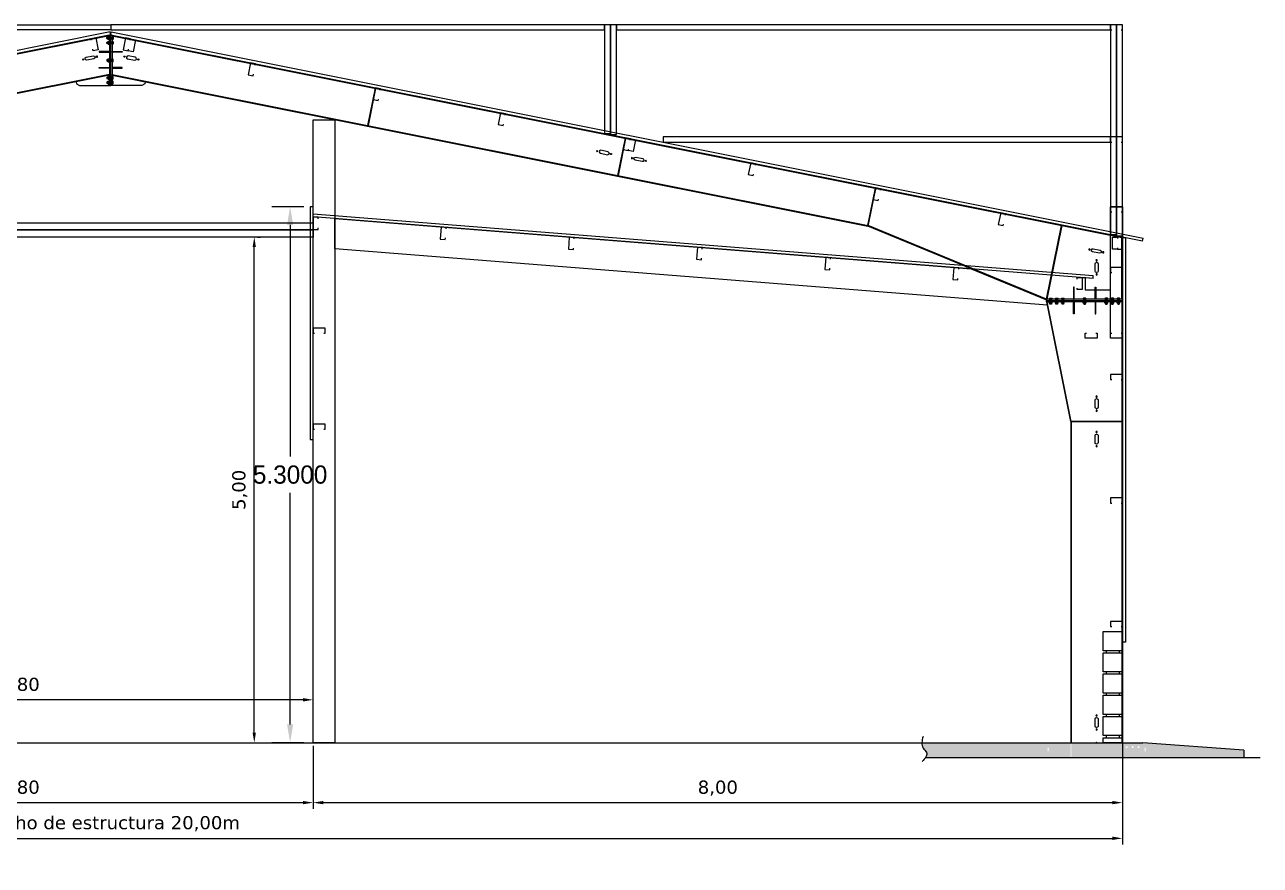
# Model space of a CAD drawing. Header units: millimetres. Extents: x 1972 to 5740, y 370 to 952.
# Drawn here: x 2858.01 to 2870.23, y 602.55 to 610.87 of the extents above; entities that cross this region are included whole.
import ezdxf

# ---------------------------------------------------------------- set-up
doc = ezdxf.new("R2010")
doc.units = ezdxf.units.MM
doc.header["$LTSCALE"] = 15
doc.layers.add('1', color=7, linetype='Continuous')
doc.layers.add('2', color=2, linetype='Continuous')
doc.layers.add('MUROS', color=1, linetype='Continuous', lineweight=30)
doc.styles.add('ARIAL', font='verdana.ttf')
doc.dimstyles.new('Cota 0.13', dxfattribs={"dimtxt": 0.13, "dimasz": 0.1, "dimexe": 0.06, "dimexo": 0.03, "dimgap": 0.06, "dimtad": 1, "dimzin": 1, "dimtxsty": 'ARIAL', "dimcen": 2.5, "dimadec": 0, "dimazin": 0, "dimtfac": 1, "dimtmove": 0, "dimatfit": 3, "dimfxl": 1, "dimarcsym": 0})
doc.dimstyles.get("Standard").update_dxf_attribs({"dimtxt": 0.18, "dimasz": 0.18, "dimexe": 0.18, "dimexo": 0.0625, "dimgap": 0.09, "dimtad": 0, "dimtih": 1, "dimtoh": 1, "dimdec": 4, "dimzin": 0, "dimdsep": 46, "dimtxsty": 'Standard', "dimcen": 0.09, "dimadec": 0, "dimazin": 0, "dimtfac": 1, "dimtdec": 4, "dimtofl": 0, "dimtmove": 0, "dimatfit": 3, "dimfxl": 1, "dimtolj": 1, "dimtzin": 0, "dimarcsym": 0})

# ---------------------------------------------------------------- blocks, each defined once
blk = doc.blocks.new('*D211')
at = {"color": 0, "linetype": 'Continuous', "lineweight": -2, "transparency": 16777216}
for p, q in [((2848.864, 603.767), (2848.864, 602.761)), ((2868.864, 603.767), (2868.864, 602.761)), ((2848.964, 602.821), (2868.764, 602.821))]:
    blk.add_line(p, q, dxfattribs=at)
at = {"color": 0, "linetype": 'Continuous', "transparency": 16777216}
for points in [[(2848.964, 602.838), (2848.964, 602.805), (2848.864, 602.821)], [(2868.764, 602.838), (2868.764, 602.805), (2868.864, 602.821)]]:
    blk.add_solid(points, dxfattribs=at)
at = {"layer": 'Defpoints', "color": 0, "linetype": 'Continuous', "transparency": 16777216}
for p in [(2848.864, 603.797), (2868.864, 603.797), (2868.864, 602.821)]:
    blk.add_point(p, dxfattribs=at)
at = {"color": 0, "linetype": 'Continuous', "transparency": 16777216, "insert": (2858.864, 602.966), "char_height": 0.13, "attachment_point": 5, "style": 'ARIAL'}
blk.add_mtext('Ancho de estructura 20,00m', dxfattribs=at)
blk = doc.blocks.new('To 5-8')
at = {"layer": '1'}
for p, q in [((-0.014, 0.009), (-0.014, 0)), ((-0.014, 0), (-0.009, 0)), ((0.01, 0.011), (-0.01, 0.011)), ((-0.008, 0), (-0.007, 0)), ((-0.007, 0.009), (-0.007, 0)), ((-0.007, 0), (0.007, 0)), ((0.007, 0.009), (0.007, 0)), ((0.007, 0), (0.008, 0)), ((0.009, 0), (0.014, 0)), ((0.014, 0), (0.014, 0.009)), ((-0.008, -0.001), (-0.008, -0.048)), ((-0.008, -0.048), (0.008, -0.048)), ((-0.008, -0.048), (-0.005, -0.05)), ((-0.005, -0.05), (0.005, -0.05)), ((0.005, -0.05), (0.008, -0.048)), ((0.008, -0.048), (0.008, -0.001))]:
    blk.add_line(p, q, dxfattribs=at)
for centre, radius, start, end in [((-0.01, 0.005), 0.00528, 48.7117, 131.2883), ((0, -0.009), 0.0192, 68.6636, 111.3364), ((0.01, 0.005), 0.00528, 48.7117, 131.2883), ((-0.009, -0.001), 0.00064, 0, 90), ((0.009, -0.001), 0.00064, 90, 180)]:
    blk.add_arc(centre, radius, start, end, dxfattribs=at)
at = {"layer": '2'}
for p, q in [((0.008, -0.003), (-0.008, -0.003)), ((-0.005, -0.003), (-0.005, -0.05)), ((0.005, -0.003), (0.005, -0.05))]:
    blk.add_line(p, q, dxfattribs=at)
blk = doc.blocks.new('Tu 5-8')
at = {"layer": '1'}
for p, q in [((0.01, 0), (-0.01, 0)), ((-0.014, -0.001), (-0.014, -0.008)), ((-0.014, -0.008), (-0.014, -0.014)), ((-0.01, -0.015), (0.01, -0.015)), ((-0.007, -0.001), (-0.007, -0.008)), ((-0.007, -0.008), (-0.007, -0.014)), ((0.007, -0.001), (0.007, -0.008)), ((0.007, -0.008), (0.007, -0.014)), ((0.014, -0.001), (0.014, -0.008)), ((0.014, -0.008), (0.014, -0.014))]:
    blk.add_line(p, q, dxfattribs=at)
for centre, radius, start, end in [((-0.01, -0.008), 0.00752, 62.3999, 117.6001), ((0, -0.029), 0.0288, 75.9969, 104.0031), ((-0.01, -0.008), 0.00752, 242.3999, 297.6001), ((0, 0.014), 0.0288, 255.9969, 284.0031), ((0.01, -0.008), 0.00752, 62.3999, 117.6001), ((0.01, -0.008), 0.00752, 242.3999, 297.6001)]:
    blk.add_arc(centre, radius, start, end, dxfattribs=at)
blk = doc.blocks.new('fsdasdfasdfasdf')
at = {"color": 5}
blk.add_lwpolyline([(0.1, 0.035), (0.031, 0.022, 1), (0.037, -0.008), (0.106, 0.006, 1)], format="xyb", close=True, dxfattribs=at)
for centre in [(0, 0), (0.137, 0.027)]:
    blk.add_circle(centre, 0.006, dxfattribs=at)
blk = doc.blocks.new('*D217')
at = {"color": 0, "lineweight": -2, "transparency": 16777216}
for p, q in [((2860.864, 603.737), (2860.864, 603.114)), ((2855.064, 603.395), (2855.064, 603.114)), ((2855.164, 603.174), (2860.764, 603.174))]:
    blk.add_line(p, q, dxfattribs=at)
at = {"color": 0, "transparency": 16777216}
for points in [[(2855.164, 603.191), (2855.164, 603.158), (2855.064, 603.174)], [(2860.764, 603.191), (2860.764, 603.158), (2860.864, 603.174)]]:
    blk.add_solid(points, dxfattribs=at)
at = {"layer": 'Defpoints', "color": 0, "transparency": 16777216}
for p in [(2860.864, 603.767), (2855.064, 603.425), (2860.864, 603.174)]:
    blk.add_point(p, dxfattribs=at)
at = {"color": 0, "transparency": 16777216, "insert": (2857.964, 603.317), "char_height": 0.13, "attachment_point": 5, "style": 'ARIAL'}
blk.add_mtext('5,80', dxfattribs=at)
blk = doc.blocks.new('*D218')
at = {"color": 0, "lineweight": -2, "transparency": 16777216}
for p, q in [((2860.864, 603.173), (2860.864, 603.114)), ((2860.964, 603.174), (2868.764, 603.174)), ((2868.864, 603.234), (2868.864, 603.114))]:
    blk.add_line(p, q, dxfattribs=at)
at = {"color": 0, "transparency": 16777216}
for points in [[(2860.964, 603.191), (2860.964, 603.158), (2860.864, 603.174)], [(2868.764, 603.191), (2868.764, 603.158), (2868.864, 603.174)]]:
    blk.add_solid(points, dxfattribs=at)
at = {"layer": 'Defpoints', "color": 0, "transparency": 16777216}
for p in [(2868.864, 603.264), (2860.864, 603.203), (2868.864, 603.174)]:
    blk.add_point(p, dxfattribs=at)
at = {"color": 0, "transparency": 16777216, "insert": (2864.864, 603.317), "char_height": 0.13, "attachment_point": 5, "style": 'ARIAL'}
blk.add_mtext('8,00', dxfattribs=at)
blk = doc.blocks.new('*D212')
at = {"color": 0, "lineweight": -2, "transparency": 16777216}
for p, q in [((2860.313, 608.767), (2860.343, 608.767)), ((2860.283, 603.867), (2860.283, 608.667)), ((2860.313, 603.767), (2860.343, 603.767))]:
    blk.add_line(p, q, dxfattribs=at)
at = {"color": 0, "transparency": 16777216}
for points in [[(2860.266, 608.667), (2860.299, 608.667), (2860.283, 608.767)], [(2860.266, 603.867), (2860.299, 603.867), (2860.283, 603.767)]]:
    blk.add_solid(points, dxfattribs=at)
at = {"layer": 'Defpoints', "color": 0, "transparency": 16777216}
for p in [(2860.283, 608.767), (2860.283, 608.767), (2860.283, 603.767)]:
    blk.add_point(p, dxfattribs=at)
at = {"color": 0, "transparency": 16777216, "insert": (2860.14, 606.267), "char_height": 0.13, "attachment_point": 5, "rotation": 90, "style": 'ARIAL'}
blk.add_mtext('5,00', dxfattribs=at)
blk = doc.blocks.new('*D213')
at = {"color": 0, "lineweight": -2, "transparency": 16777216}
for p, q in [((2855.064, 604.221), (2855.064, 604.251)), ((2860.864, 604.221), (2860.864, 604.251)), ((2860.764, 604.191), (2855.164, 604.191))]:
    blk.add_line(p, q, dxfattribs=at)
at = {"color": 0, "transparency": 16777216}
for points in [[(2855.164, 604.208), (2855.164, 604.174), (2855.064, 604.191)], [(2860.764, 604.208), (2860.764, 604.174), (2860.864, 604.191)]]:
    blk.add_solid(points, dxfattribs=at)
at = {"layer": 'Defpoints', "color": 0, "transparency": 16777216}
for p in [(2855.064, 604.191), (2855.064, 604.191), (2860.864, 604.191)]:
    blk.add_point(p, dxfattribs=at)
at = {"color": 0, "transparency": 16777216, "insert": (2857.964, 604.334), "char_height": 0.13, "attachment_point": 5, "style": 'ARIAL'}
blk.add_mtext('5,80', dxfattribs=at)
blk = doc.blocks.new('*D279')
at = {"layer": 'Defpoints', "color": 0, "linetype": 'Continuous', "ltscale": 0.001, "transparency": 16777216}
for p in [(2860.834, 609.067), (2860.637, 603.767), (2860.834, 603.767)]:
    blk.add_point(p, dxfattribs=at)
at = {"layer": 'MUROS', "color": 0, "linetype": 'Continuous', "lineweight": -2, "ltscale": 0.001, "transparency": 16777216}
for p, q in [((2860.771, 609.067), (2860.457, 609.067)), ((2860.637, 608.887), (2860.637, 606.597)), ((2860.637, 603.947), (2860.637, 606.237)), ((2860.771, 603.767), (2860.457, 603.767))]:
    blk.add_line(p, q, dxfattribs=at)
at = {"layer": 'MUROS', "color": 0, "linetype": 'Continuous', "ltscale": 0.001, "transparency": 16777216}
for points in [[(2860.607, 608.887), (2860.667, 608.887), (2860.637, 609.067)], [(2860.607, 603.947), (2860.667, 603.947), (2860.637, 603.767)]]:
    blk.add_solid(points, dxfattribs=at)
at = {"layer": 'MUROS', "color": 0, "linetype": 'Continuous', "ltscale": 0.001, "transparency": 16777216, "insert": (2860.637, 606.417), "char_height": 0.18, "attachment_point": 5}
blk.add_mtext('\\A1;5.3000', dxfattribs=at)

msp = doc.modelspace()

# ---------------------------------------------------------------- hatches: boundary and pattern name
h = msp.add_hatch()
h.set_pattern_fill('AR-CONC', color=256, scale=0.0006, style=0)
h.set_pattern_definition([(130, (3592.127075, 537.53393), (-0.109310801, -0.009563451), [0.01143, -0.12573]), (185, (3592.12707, 537.53393), (0.021145696, 0.114633986), [0.009144, -0.100584]), (79.549, (3592.11797, 537.53313), (-0.088165501, 0.105070013), [0.009714, -0.106854]), (133.8158, (3592.12707, 537.56441), (-0.162647425, -0.025225397), [0.017145, -0.188595]), (83.3644, (3592.11352, 537.5623), (-0.14244254, 0.148455334), [0.014571, -0.160281]), (188.816, (3592.12707, 537.5644), (-0.142442763, 0.14845507), [0.013716, -0.150876]), (159, (3592.111835, 537.55679), (-0.090968928, -0.061359311), [0.01143, -0.12573]), (214, (3592.11183, 537.55679), (-0.037081217, 0.11051278), [0.009144, -0.100584]), (108.5486, (3592.10425, 537.55167), (-0.128049894, 0.049153715), [0.009714, -0.106854]), (142.5, (3592.127075, 537.533928), (-0.001853162, 0.0507330233), [0, -0.0993648, 0, -0.102108, 0, -0.100965]), (172.5, (3592.127075, 537.53393), (-0.0400917975, 0.060108345), [0, -0.0582168, 0, -0.0970788, 0, -0.038481]), (212.5, (3592.16106, 537.533928), (-0.081354357, -0.0034372464), [0, -0.0381, 0, -0.118872, 0, -0.157734]), (222.5, (3592.1763, 537.53393), (-0.088877509, 0.0152558946), [0, -0.04953, 0, -0.0789432, 0, -0.112014])])
edge = h.paths.add_edge_path()
edge.add_spline(control_points=[(2866.91292, 603.61662), (2866.92589, 603.63585), (2866.93976, 603.67045), (2866.88488, 603.71178), (2866.87927, 603.74718), (2866.88037, 603.76662)], knot_values=[0.05872267, 0.05872267, 0.05872267, 0.05872267, 0.12037337, 0.17418287, 0.23139088, 0.23139088, 0.23139088, 0.23139088], degree=3, periodic=0)
edge.add_line((2866.88037, 603.76662), (2868.35133, 603.76662))
edge.add_line((2868.35133, 603.76662), (2868.35133, 603.61662))
edge.add_line((2868.35133, 603.61662), (2868.13263, 603.61662))
edge.add_line((2868.13263, 603.61662), (2868.13263, 603.71662))
edge.add_line((2868.13263, 603.71662), (2868.12263, 603.71662))
edge.add_line((2868.12263, 603.71662), (2868.12263, 603.68662))
edge.add_arc((2868.12763, 603.68662), 0.005, 180, 360)
edge.add_line((2868.13263, 603.68662), (2868.13263, 603.61662))
edge.add_line((2868.13263, 603.61662), (2866.91292, 603.61662))
h.paths.add_polyline_path([(2868.35763, 603.76662), (2868.60263, 603.76662, 1), (2868.61263, 603.76662), (2868.85763, 603.76662), (2868.85763, 603.61662), (2868.35763, 603.61662)])
h.paths.add_polyline_path([(2869.08263, 603.68662, 1), (2869.09263, 603.68662), (2869.09263, 603.71662), (2869.08263, 603.71662), (2869.08263, 603.61662), (2869.06393, 603.61662), (2869.06393, 603.76662), (2870.06393, 603.69162), (2870.06393, 603.61662), (2869.08263, 603.61662)])
h.paths.add_polyline_path([(2869.01893, 603.74162), (2868.90893, 603.74162, 0.41421356), (2868.88893, 603.72162), (2868.88893, 603.61662), (2868.86393, 603.61662), (2868.86393, 603.76662), (2869.06393, 603.76662), (2869.06393, 603.61662), (2869.03893, 603.61662), (2869.03893, 603.72162, 0.41421356)])
h.paths.add_polyline_path([(2868.88893, 603.72162, -0.43205261), (2868.91014, 603.74158, 0.01513114), (2868.90893, 603.74162), (2869.01893, 603.74162, -0.0595081), (2869.02364, 603.74105, -0.00142806), (2869.02376, 603.74103, -0.34457424), (2869.03893, 603.72162), (2869.03893, 603.61662), (2868.88893, 603.61662)], flags=17)
h.paths.add_polyline_path([(2869.03266, 603.72358, 1), (2869.01295, 603.72358, 1)], flags=16)
h.paths.add_polyline_path([(2868.97379, 603.72358, 1), (2868.95408, 603.72358, 1)], flags=16)
h.paths.add_polyline_path([(2868.91492, 603.72358, 1), (2868.89521, 603.72358, 1)], flags=16)

# ---------------------------------------------------------------- linework, layer by layer
at = {"color": 3, "linetype": 'Continuous'}
for p, q in [((2858.85805, 610.79603), (2848.66001, 608.75643)), ((2858.86393, 610.76662), (2858.85805, 610.79603)), ((2858.86393, 610.76662), (2858.86982, 610.79603)), ((2858.86982, 610.79603), (2869.06786, 608.75643)), ((2869.06197, 608.72701), (2868.86393, 608.76662)), ((2868.89393, 608.76062), (2868.86393, 608.76062)), ((2868.89393, 608.76062), (2868.89393, 604.76062)), ((2869.06197, 608.72701), (2869.06786, 608.75643)), ((2868.89393, 604.76062), (2868.86393, 604.76062))]:
    msp.add_line(p, q, dxfattribs=at)
at = {"color": 5, "linetype": 'Continuous'}
for p, q in [((2858.85, 610.76383), (2848.869, 608.76763)), ((2858.85123, 610.75765), (2848.87023, 608.76145)), ((2858.85123, 610.75765), (2858.85, 610.76383)), ((2858.87663, 610.75765), (2858.87787, 610.76383)), ((2858.87663, 610.75765), (2868.85763, 608.76145)), ((2858.87787, 610.76383), (2868.85887, 608.76763)), ((2858.85123, 610.37522), (2851.37844, 608.88067)), ((2858.85123, 610.3688), (2851.37967, 608.87449)), ((2858.87663, 610.37522), (2866.34943, 608.88067)), ((2858.87663, 610.3688), (2866.3482, 608.87449)), ((2861.47614, 610.23775), (2861.4026, 609.87003)), ((2861.48085, 610.23681), (2861.40731, 609.86909)), ((2863.94721, 609.74354), (2863.87366, 609.37582)), ((2863.95191, 609.7426), (2863.87837, 609.37488)), ((2866.41827, 609.24932), (2866.34473, 608.88161)), ((2866.42298, 609.24838), (2866.3482, 608.87449)), ((2866.35059, 608.88018), (2866.34815, 608.87437)), ((2868.11149, 608.14596), (2866.34815, 608.87437)), ((2868.11393, 608.15176), (2866.34943, 608.88067)), ((2868.11393, 608.15176), (2868.25979, 608.88102)), ((2868.12036, 608.15176), (2868.26596, 608.87979)), ((2868.85763, 608.76145), (2868.85887, 608.76763)), ((2868.85763, 608.15176), (2868.85763, 608.76145)), ((2868.85763, 608.76145), (2868.86393, 608.76145)), ((2868.86393, 608.15176), (2868.86393, 608.76145)), ((2868.11393, 608.15176), (2868.11149, 608.14596))]:
    msp.add_line(p, q, dxfattribs=at)
at = {"color": 7, "linetype": 'Continuous'}
for p, q in [((2858.85, 610.76383), (2858.86393, 610.76662)), ((2858.87787, 610.76383), (2858.86393, 610.76662)), ((2868.85887, 608.76763), (2868.86393, 608.76662)), ((2868.86393, 608.76145), (2868.86393, 608.76662)), ((2848.66393, 603.76662), (2869.06393, 603.76662)), ((2870.06393, 603.69162), (2869.06393, 603.76662)), ((2870.06393, 603.69162), (2870.06393, 603.61662))]:
    msp.add_line(p, q, dxfattribs=at)
at = {"linetype": 'Continuous'}
for p, q in [((2858.86393, 610.76662), (2858.86393, 610.76408)), ((2858.86393, 610.76662), (2858.86393, 610.76408)), ((2858.85123, 610.3688), (2858.85, 610.37498)), ((2858.87663, 610.3688), (2858.87787, 610.37498))]:
    msp.add_line(p, q, dxfattribs=at)
at = {"color": 3}
for p, q in [((2860.86393, 608.96662), (2860.8663, 608.99652)), ((2860.8663, 608.99652), (2868.57506, 608.38794)), ((2868.5727, 608.35803), (2860.86393, 608.96662)), ((2868.5727, 608.35803), (2868.57506, 608.38794)), ((2868.5727, 608.35803), (2868.46393, 608.36662))]:
    msp.add_line(p, q, dxfattribs=at)
at = {"color": 1, "linetype": 'Continuous'}
for p, q in [((2868.11422, 608.12535), (2868.12043, 608.12636)), ((2868.35125, 606.94447), (2868.11422, 608.12535)), ((2868.35763, 606.94448), (2868.12043, 608.12636)), ((2868.85763, 608.12636), (2868.85763, 603.76662)), ((2868.86393, 608.12636), (2868.86393, 603.76662)), ((2868.35125, 606.94447), (2868.35747, 606.94548)), ((2868.35133, 606.94448), (2868.35133, 603.76662)), ((2868.85763, 606.94448), (2868.35133, 606.94448)), ((2868.35763, 606.94448), (2868.35763, 603.76662)), ((2868.85763, 606.93968), (2868.35763, 606.93968))]:
    msp.add_line(p, q, dxfattribs=at)
at = {"color": 40, "linetype": 'Continuous'}
msp.add_line((2870.22527, 603.61662), (2866.91278, 603.61662), dxfattribs=at)
at = {"color": 6}
for points in [[(2853.98393, 610.86662), (2858.86393, 610.86662), (2858.86393, 610.81662), (2853.98393, 610.81662), (2853.98393, 610.86662)], [(2863.74393, 610.86662), (2858.86393, 610.86662), (2858.86393, 610.81662), (2863.74393, 610.81662), (2863.74393, 610.86662)], [(2868.74393, 610.86662), (2863.86393, 610.86662), (2863.86393, 610.81662), (2868.74393, 610.81662), (2868.74393, 610.86662)], [(2868.74393, 609.75662), (2864.32289, 609.75662), (2864.32289, 609.70662), (2868.74393, 609.70662), (2868.74393, 609.75662)], [(2868.84893, 609.01662), (2868.86393, 609.01662), (2868.86393, 609.06662), (2868.74393, 609.06662), (2868.74393, 609.01662), (2868.75893, 609.01662)], [(2860.91393, 608.94756), (2860.91393, 608.96256), (2860.86393, 608.96256), (2860.86393, 608.84256), (2860.91393, 608.84256), (2860.91393, 608.85756)], [(2862.17866, 608.84778), (2862.17984, 608.86273), (2862.12999, 608.86666), (2862.12055, 608.74704), (2862.1704, 608.7431), (2862.17158, 608.75805)], [(2863.44472, 608.74782), (2863.4459, 608.76278), (2863.39606, 608.76671), (2863.38661, 608.64708), (2863.43646, 608.64315), (2863.43764, 608.6581)], [(2864.71078, 608.64787), (2864.71196, 608.66282), (2864.66212, 608.66676), (2864.65267, 608.54713), (2864.70252, 608.5432), (2864.7037, 608.55815)], [(2865.97866, 608.54778), (2865.97984, 608.56273), (2865.92999, 608.56666), (2865.92055, 608.44704), (2865.9704, 608.4431), (2865.97158, 608.45805)], [(2867.24472, 608.44782), (2867.2459, 608.46278), (2867.19606, 608.46671), (2867.18661, 608.34708), (2867.23646, 608.34315), (2867.23764, 608.3581)], [(2868.84893, 608.41662), (2868.86393, 608.41662), (2868.86393, 608.46662), (2868.74393, 608.46662), (2868.74393, 608.41662), (2868.75893, 608.41662)], [(2868.41393, 608.35162), (2868.41393, 608.36662), (2868.46393, 608.36662), (2868.46393, 608.24662), (2868.41393, 608.24662), (2868.41393, 608.26162)], [(2860.96893, 607.81662), (2860.98393, 607.81662), (2860.98393, 607.86662), (2860.86393, 607.86662), (2860.86393, 607.81662), (2860.87893, 607.81662)], [(2868.59893, 607.81662), (2868.61393, 607.81662), (2868.61393, 607.76662), (2868.49393, 607.76662), (2868.49393, 607.81662), (2868.50893, 607.81662)], [(2868.84893, 607.81662), (2868.86393, 607.81662), (2868.86393, 607.76662), (2868.74393, 607.76662), (2868.74393, 607.81662), (2868.75893, 607.81662)], [(2860.96893, 606.86662), (2860.98393, 606.86662), (2860.98393, 606.91662), (2860.86393, 606.91662), (2860.86393, 606.86662), (2860.87893, 606.86662)]]:
    msp.add_lwpolyline(points, dxfattribs=at)
at = {"color": 5}
for points in [[(2863.74393, 609.79165), (2863.80393, 609.79165), (2863.80393, 610.86662), (2863.74393, 610.86662)], [(2863.80393, 609.77965), (2863.86393, 609.77965), (2863.86393, 610.86662), (2863.80393, 610.86662)], [(2868.74393, 608.79062), (2868.80393, 608.79062), (2868.80393, 610.86662), (2868.74393, 610.86662)], [(2868.80393, 608.77862), (2868.86393, 608.77862), (2868.86393, 610.86662), (2868.80393, 610.86662)]]:
    msp.add_lwpolyline(points, close=True, dxfattribs=at)
at = {"color": 6, "linetype": 'Continuous'}
for points in [[(2868.84893, 610.81662), (2868.86393, 610.81662), (2868.86393, 610.86662), (2868.74393, 610.86662), (2868.74393, 610.81662), (2868.75893, 610.81662)], [(2858.67076, 610.71268), (2858.66782, 610.72739), (2858.71685, 610.7372), (2858.74038, 610.61953), (2858.69135, 610.60972), (2858.68841, 610.62443)], [(2859.05711, 610.71268), (2859.06005, 610.72739), (2859.01102, 610.7372), (2858.98749, 610.61953), (2859.03652, 610.60972), (2859.03946, 610.62443)], [(2860.29264, 610.46558), (2860.29558, 610.48029), (2860.24655, 610.49009), (2860.22302, 610.37242), (2860.27205, 610.36262), (2860.27499, 610.37733)], [(2861.52817, 610.21847), (2861.53111, 610.23318), (2861.48208, 610.24299), (2861.45855, 610.12532), (2861.50758, 610.11551), (2861.51052, 610.13022)], [(2862.7637, 609.97137), (2862.76665, 609.98607), (2862.71762, 609.99588), (2862.69408, 609.87821), (2862.74311, 609.8684), (2862.74605, 609.88311)], [(2863.99924, 609.72426), (2864.00218, 609.73897), (2863.95315, 609.74877), (2863.92961, 609.6311), (2863.97864, 609.6213), (2863.98158, 609.63601)], [(2868.84893, 609.70662), (2868.86393, 609.70662), (2868.86393, 609.75662), (2868.74393, 609.75662), (2868.74393, 609.70662), (2868.75893, 609.70662)], [(2865.23477, 609.47715), (2865.23771, 609.49186), (2865.18868, 609.50167), (2865.16515, 609.384), (2865.21417, 609.37419), (2865.21712, 609.3889)], [(2866.4703, 609.23005), (2866.47324, 609.24475), (2866.42421, 609.25456), (2866.40068, 609.13689), (2866.44971, 609.12709), (2866.45265, 609.14179)], [(2867.70583, 608.98294), (2867.70877, 608.99765), (2867.65974, 609.00745), (2867.63621, 608.88978), (2867.68524, 608.87998), (2867.68818, 608.89469)], [(2868.81393, 608.66162), (2868.81393, 608.64662), (2868.86393, 608.64662), (2868.86393, 608.76662), (2868.81393, 608.76662), (2868.81393, 608.75162)], [(2868.84893, 607.35662), (2868.86393, 607.35662), (2868.86393, 607.40662), (2868.74393, 607.40662), (2868.74393, 607.35662), (2868.75893, 607.35662)], [(2868.84893, 606.13662), (2868.86393, 606.13662), (2868.86393, 606.18662), (2868.74393, 606.18662), (2868.74393, 606.13662), (2868.75893, 606.13662)], [(2868.84893, 604.91662), (2868.86393, 604.91662), (2868.86393, 604.96662), (2868.74393, 604.96662), (2868.74393, 604.91662), (2868.75893, 604.91662)]]:
    msp.add_lwpolyline(points, dxfattribs=at)
at = {"color": 4, "linetype": 'Continuous'}
for points in [[(2858.85123, 610.26408), (2858.86393, 610.26408), (2858.86393, 610.76408), (2858.85123, 610.76408)], [(2858.87663, 610.26408), (2858.86393, 610.26408), (2858.86393, 610.76408), (2858.87663, 610.76408)]]:
    msp.add_lwpolyline(points, close=True, dxfattribs=at)
for points in [[(2859.05711, 610.71268), (2859.06005, 610.72739), (2859.10908, 610.71759), (2859.08555, 610.59992), (2859.03652, 610.60972), (2859.03946, 610.62443)], [(2858.52257, 610.30307), (2858.52689, 610.28148), (2858.55546, 610.26408), (2858.85123, 610.26408), (2858.85123, 610.3588), (2858.84143, 610.36684), (2858.52257, 610.30307)], [(2859.2053, 610.30307), (2859.20098, 610.28148), (2859.17241, 610.26408), (2858.87663, 610.26408), (2858.87663, 610.3588), (2858.88644, 610.36684), (2859.2053, 610.30307)], [(2863.99924, 609.72426), (2864.00218, 609.73897), (2864.05121, 609.72916), (2864.02767, 609.61149), (2863.97864, 609.6213), (2863.98158, 609.63601)], [(2868.81393, 608.66162), (2868.81393, 608.64662), (2868.76393, 608.64662), (2868.76393, 608.76662), (2868.81393, 608.76662), (2868.81393, 608.75162)]]:
    msp.add_lwpolyline(points, dxfattribs=at)
at = {"color": 5, "ltscale": 2}
for points in [[(2858.75123, 610.60218), (2858.75123, 610.59588), (2858.85123, 610.59588), (2858.85123, 610.60218)], [(2858.97663, 610.60218), (2858.97663, 610.59588), (2858.87663, 610.59588), (2858.87663, 610.60218)], [(2858.75123, 610.43588), (2858.75123, 610.44218), (2858.85123, 610.44218), (2858.85123, 610.43588)], [(2858.97663, 610.43588), (2858.97663, 610.44218), (2858.87663, 610.44218), (2858.87663, 610.43588)], [(2868.37828, 608.15176), (2868.38458, 608.15176), (2868.38458, 608.27176), (2868.37828, 608.27176)], [(2868.59958, 608.15176), (2868.59328, 608.15176), (2868.59328, 608.27176), (2868.59958, 608.27176)]]:
    msp.add_lwpolyline(points, close=True, dxfattribs=at)
at = {"color": 1}
msp.add_lwpolyline([(2860.86393, 603.76662), (2860.86393, 609.92495), (2861.07793, 609.92495), (2861.07793, 603.76662), (2860.86393, 603.76662)], dxfattribs=at)
at = {"color": 3}
msp.add_lwpolyline([(2860.86393, 608.96662), (2860.86393, 609.06662), (2860.83393, 609.06662), (2860.83393, 606.76662), (2860.86393, 606.76662)], dxfattribs=at)
at = {"color": 2}
for points in [[(2868.86393, 608.76662), (2868.86393, 609.06662), (2868.74393, 609.06662), (2868.74393, 608.79662)], [(2860.91393, 608.94756), (2860.91393, 608.96256), (2860.86393, 608.96256), (2860.86393, 608.84256), (2860.91393, 608.84256), (2860.91393, 608.85756)]]:
    msp.add_lwpolyline(points, dxfattribs=at)
at = {"color": 1}
msp.add_lwpolyline([(2868.86393, 607.76662), (2868.74393, 607.76662), (2868.74393, 609.06662), (2868.86393, 609.06662)], close=True, dxfattribs=at)
at = {"color": 4}
for points in [[(2855.06393, 608.90662), (2860.86393, 608.90662), (2860.86393, 608.83662), (2855.06393, 608.83662)], [(2855.06393, 608.83662), (2860.86393, 608.83662), (2860.86393, 608.76662), (2855.06393, 608.76662)]]:
    msp.add_lwpolyline(points, close=True, dxfattribs=at)
at = {"color": 5}
msp.add_lwpolyline([(2861.07793, 608.64879), (2861.07793, 608.94972), (2867.36784, 608.45315), (2868.11149, 608.14596), (2868.11393, 608.14541), (2868.11393, 608.12636), (2868.12075, 608.09278), (2861.07793, 608.64879)], dxfattribs=at)
at = {"color": 4}
msp.add_lwpolyline([(2868.41733, 608.3703), (2868.49393, 608.36425), (2868.49393, 608.24425), (2868.74393, 608.24425), (2868.74393, 608.46662)], dxfattribs=at)
at = {"color": 4, "ltscale": 2}
for points in [[(2868.86393, 608.15176), (2868.11393, 608.15176), (2868.11393, 608.13906), (2868.86393, 608.13906)], [(2868.11393, 608.13906), (2868.86393, 608.13906), (2868.86393, 608.12636), (2868.11393, 608.12636)]]:
    msp.add_lwpolyline(points, close=True, dxfattribs=at)
at = {"color": 1, "ltscale": 2}
for points in [[(2868.37828, 608.12636), (2868.38458, 608.12636), (2868.38458, 608.00636), (2868.37828, 608.00636)], [(2868.59958, 608.12636), (2868.59328, 608.12636), (2868.59328, 608.00636), (2868.59958, 608.00636)]]:
    msp.add_lwpolyline(points, close=True, dxfattribs=at)
at = {"color": 5, "linetype": 'Continuous'}
for points in [[(2868.86393, 604.67662), (2868.67393, 604.67662), (2868.67393, 604.86662), (2868.86393, 604.86662)], [(2868.86393, 604.46662), (2868.67393, 604.46662), (2868.67393, 604.65662), (2868.86393, 604.65662)], [(2868.86393, 604.25662), (2868.67393, 604.25662), (2868.67393, 604.44662), (2868.86393, 604.44662)], [(2868.86393, 604.04662), (2868.67393, 604.04662), (2868.67393, 604.23662), (2868.86393, 604.23662)], [(2868.86393, 603.83662), (2868.67393, 603.83662), (2868.67393, 604.02662), (2868.86393, 604.02662)], [(2868.86393, 603.76662), (2868.67393, 603.76662), (2868.67393, 603.81662), (2868.86393, 603.81662)]]:
    msp.add_lwpolyline(points, close=True, dxfattribs=at)
for points in [[(2868.70372, 604.65662), (2868.70372, 604.67662)], [(2868.83415, 604.65662), (2868.83415, 604.67662)], [(2868.70372, 604.44662), (2868.70372, 604.46662)], [(2868.83415, 604.44662), (2868.83415, 604.46662)], [(2868.70372, 604.23662), (2868.70372, 604.25662)], [(2868.83415, 604.23662), (2868.83415, 604.25662)], [(2868.70372, 604.02662), (2868.70372, 604.04662)], [(2868.83415, 604.02662), (2868.83415, 604.04662)], [(2868.70372, 603.81662), (2868.70372, 603.83662)], [(2868.83415, 603.81662), (2868.83415, 603.83662)]]:
    msp.add_lwpolyline(points, dxfattribs=at)
at = {"color": 1, "linetype": 'Continuous'}
msp.add_circle((2868.60763, 603.76662), 0.005, dxfattribs=at)
at = {"color": 7, "linetype": 'Continuous'}
msp.add_open_spline([(2866.89218, 603.82897), (2866.88164, 603.78711), (2866.86621, 603.72583), (2866.95209, 603.66117), (2866.91087, 603.61183), (2866.88403, 603.5797)], degree=3, knots=[0, 0, 0, 0, 0.115930681, 0.169740186, 0.270172842, 0.270172842, 0.270172842, 0.270172842], dxfattribs=at)

# ---------------------------------------------------------------- block references
at = {"xscale": -1}
for name, p, rotation in [('To 5-8', (2858.87663, 610.73408), 270), ('To 5-8', (2858.87663, 610.68708), 270), ('Tu 5-8', (2858.83619, 610.51408), 90), ('Tu 5-8', (2858.83619, 610.34108), 90), ('Tu 5-8', (2858.83619, 610.29408), 90), ('Tu 5-8', (2868.48893, 608.11132), 180), ('Tu 5-8', (2868.70393, 608.11132), 180), ('Tu 5-8', (2868.76393, 608.11132), 180), ('Tu 5-8', (2868.82393, 608.11132), 180)]:
    msp.add_blockref(name, p, dxfattribs=dict(at, rotation=rotation))
for name, p, rotation in [('Tu 5-8', (2858.83619, 610.73408), 90), ('Tu 5-8', (2858.83619, 610.68708), 90), ('To 5-8', (2858.87663, 610.51408), 270), ('To 5-8', (2858.87663, 610.34108), 270), ('To 5-8', (2858.87663, 610.29408), 270), ('Tu 5-8', (2868.15393, 608.11132), 180), ('Tu 5-8', (2868.21393, 608.11132), 180), ('Tu 5-8', (2868.27393, 608.11132), 180)]:
    msp.add_blockref(name, p, dxfattribs=dict(rotation=rotation))
at = {"color": 7}
for p, xscale, rotation in [((2858.72781, 610.55073), -1, 22.61986494941879), ((2868.60763, 608.39731), -0.9999999999999998, 281.3099324759374), ((2868.60763, 607.04948), -0.9999999999999998, 281.3099324759374), ((2868.60763, 606.69948), -0.9999999999999998, 281.3099324759374), ((2868.60763, 603.89686), -0.9999999999999998, 281.3099324759374)]:
    msp.add_blockref('fsdasdfasdfasdf', p, dxfattribs=dict(at, xscale=xscale, rotation=rotation))
at = {"color": 7, "rotation": 337.3801350505907}
for p in [(2859.00006, 610.55073), (2863.67192, 609.61636)]:
    msp.add_blockref('fsdasdfasdfasdf', p, dxfattribs=at)
at = {"color": 7, "xscale": -1}
for p in [(2864.1524, 609.52026), (2868.67333, 608.61607)]:
    msp.add_blockref('fsdasdfasdfasdf', p, dxfattribs=at)
at = {"xscale": -1}
for p in [(2868.15393, 608.15176), (2868.21393, 608.15176), (2868.27393, 608.15176)]:
    msp.add_blockref('To 5-8', p, dxfattribs=at)
for p in [(2868.48893, 608.15176), (2868.70393, 608.15176), (2868.76393, 608.15176), (2868.82393, 608.15176)]:
    msp.add_blockref('To 5-8', p)

# ---------------------------------------------------------------- dimensions: what is measured, and where the dimension line sits
at = {"color": 0}
dim = msp.add_linear_dim(base=(2860.28251, 608.76662), p1=(2860.28251, 603.76662), p2=(2860.28251, 608.76662), angle=90, dimstyle='Cota 0.13', dxfattribs=at)
dim.commit()
dim.dimension.update_dxf_attribs({"geometry": '*D212', "text_midpoint": (2860.14005, 606.26662)})
for base, p1, p2, picture, middle in [((2855.06393, 604.1911), (2860.86393, 604.1911), (2855.06393, 604.1911), '*D213', (2857.96393, 604.33373)), ((2860.86393, 603.17433), (2855.06393, 603.42547), (2860.86393, 603.76662), '*D217', (2857.96393, 603.31697)), ((2868.86393, 603.17433), (2860.86393, 603.20255), (2868.86393, 603.26403), '*D218', (2864.86393, 603.31697))]:
    dim = msp.add_linear_dim(base=base, p1=p1, p2=p2, dimstyle='Cota 0.13', dxfattribs=at)
    dim.commit()
    dim.dimension.update_dxf_attribs({"geometry": picture, "text_midpoint": middle})
at = {"color": 7, "linetype": 'Continuous'}
dim = msp.add_linear_dim(base=(2868.86393, 602.82144), p1=(2848.86393, 603.79662), p2=(2868.86393, 603.79662), text='Ancho de estructura <>m', dimstyle='Cota 0.13', dxfattribs=at)
dim.commit()
dim.dimension.update_dxf_attribs({"geometry": '*D211', "text_midpoint": (2858.86393, 602.96552)})
at = {"layer": 'MUROS', "linetype": 'Continuous', "ltscale": 0.001}
dim = msp.add_aligned_dim(p1=(2860.83393, 609.06662), p2=(2860.83393, 603.76662), distance=-0.19661, dimstyle='Standard', override={"dimscale": 1}, dxfattribs=at)
dim.commit()
dim.dimension.update_dxf_attribs({"geometry": '*D279', "text_midpoint": (2860.63733, 606.41662)})

doc.saveas('drawing.dxf')
